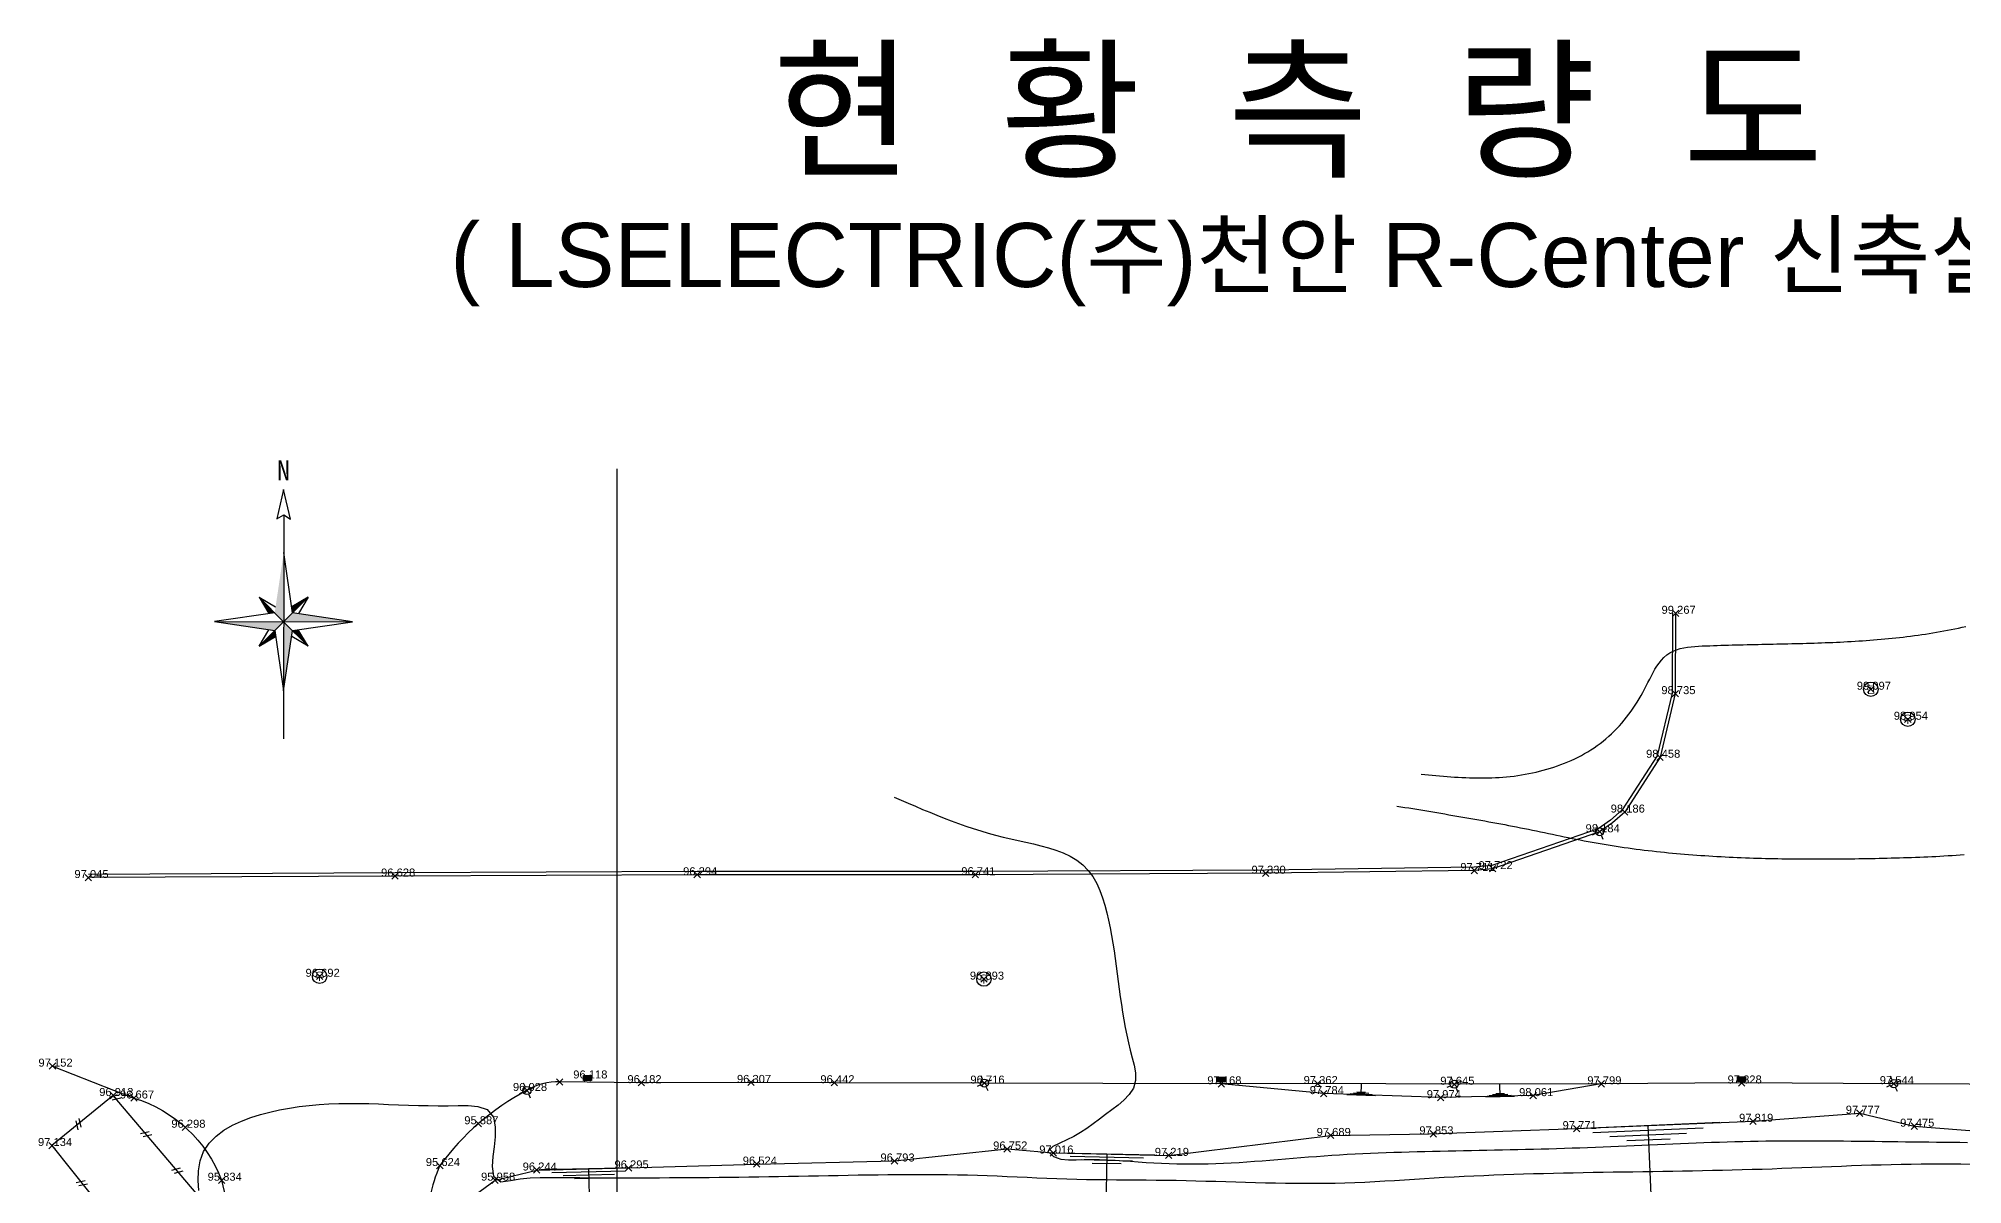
# Model space of a CAD drawing. Header units: millimetres. Extents: x 215151 to 215617, y 463010 to 463219.
# Drawn here: x 215163.9 to 215284.1, y 463147.7 to 463219.3 of the extents above; entities that cross this region are included whole.
import ezdxf
from ezdxf.enums import TextEntityAlignment as Align

# ---------------------------------------------------------------- set-up
doc = ezdxf.new("R2010")
doc.units = ezdxf.units.MM
doc.header["$MEASUREMENT"] = 0
doc.header["$PDMODE"] = 3
doc.header["$PDSIZE"] = 0.2
for name, color, linetype in [('1M(48)', 48, 'Continuous'), ('PTANNOTELE', 7, 'Continuous'), ('PTLAYER', 1, 'Continuous'), ('TEXT', 7, 'Continuous'), ('가로등(32)', 32, 'Continuous'), ('경계석(33)', 33, 'Continuous'), ('경사면(8)', 8, 'Continuous'), ('도각선(5)', 5, 'Continuous'), ('도시가스맨홀(50)', 50, 'Continuous'), ('빗물받이(5)', 5, 'Continuous'), ('아스팔트도로(1)', 1, 'Continuous'), ('우수맨홀(42)', 42, 'Continuous'), ('진북(8)', 8, 'Continuous'), ('콘크리트수로(5)', 5, 'Continuous'), ('한전맨홀(1)', 1, 'Continuous'), ('휀스(70)', 70, 'Continuous')]:
    doc.layers.add(name, color=color, linetype=linetype)
doc.styles.add('Arial_4', font='arial.ttf')
doc.styles.add('돋음체', font='')
doc.styles.get('돋음체').set_extended_font_data('DotumChe')

# ---------------------------------------------------------------- blocks, each defined once
blk = doc.blocks.new('진북')
at = {"layer": '진북(8)'}
for p, q in [((350.17, 814.3), (349.84, 812.78)), ((350.54, 812.77), (350.17, 814.3)), ((349.84, 812.78), (350.19, 812.98)), ((350.19, 812.98), (350.18, 801.33)), ((350.19, 812.98), (350.54, 812.77)), ((350.65, 807.89), (350.19, 811.02)), ((348.91, 808.7), (350.18, 807.42)), ((348.91, 808.7), (349.41, 807.85)), ((348.91, 808.7), (349.76, 808.19)), ((351.46, 808.7), (350.18, 807.42)), ((351.46, 808.7), (350.61, 808.19)), ((351.46, 808.7), (350.96, 807.85)), ((349.72, 807.89), (346.58, 807.43)), ((353.78, 807.42), (350.65, 807.89)), ((346.58, 807.43), (349.72, 806.96)), ((346.58, 807.43), (353.78, 807.42)), ((348.91, 806.15), (350.18, 807.42)), ((348.91, 806.15), (349.41, 807)), ((348.91, 806.15), (349.76, 806.65)), ((349.72, 806.96), (350.18, 803.82)), ((351.46, 806.15), (350.18, 807.42)), ((350.18, 803.82), (350.65, 806.96)), ((351.46, 806.15), (350.61, 806.65)), ((350.65, 806.96), (353.78, 807.42)), ((351.46, 806.15), (350.95, 807))]:
    blk.add_line(p, q, dxfattribs=at)
at = {"layer": '진북(8)', "color": 4}
for points in [[(350.19, 811.02), (349.72, 807.89), (350.18, 807.42)], [(348.91, 808.7), (349.41, 807.85), (349.72, 807.89)], [(351.46, 808.7), (350.61, 808.19), (350.65, 807.89)], [(353.78, 807.42), (350.65, 807.89), (350.18, 807.42)], [(346.58, 807.43), (349.72, 806.96), (350.18, 807.42)], [(348.91, 806.15), (349.76, 806.65), (349.72, 806.96)], [(350.18, 803.82), (350.65, 806.96), (350.18, 807.42)], [(351.46, 806.15), (350.95, 807), (350.65, 806.96)]]:
    blk.add_solid(points, dxfattribs=at)
at = {"layer": '진북(8)', "style": '돋음체'}
blk.add_text('N', height=1.05, dxfattribs=at).set_placement((350.18, 814.78), align=Align.CENTER)
blk = doc.blocks.new('P')
at = {"layer": '휀스(70)', "linetype": 'Continuous'}
for points in [[(-0.25, -0.25), (0, 0.25)], [(0, -0.25), (0.25, 0.25)]]:
    blk.add_lwpolyline(points, dxfattribs=at)
blk = doc.blocks.new('F')
at = {"layer": '가로등(32)'}
for p, q in [((-0.19, 0.42), (-0.35, 0.77)), ((0.42, 0.19), (0.77, 0.35)), ((-0.42, -0.19), (-0.77, -0.35)), ((0.19, -0.42), (0.35, -0.77))]:
    blk.add_line(p, q, dxfattribs=at)
blk.add_circle((0, 0), 0.42, dxfattribs=at)
blk = doc.blocks.new('w')
at = {"layer": '우수맨홀(42)'}
blk.add_circle((0, 0), 0.75, dxfattribs=at)
at = {"layer": '우수맨홀(42)', "style": '돋음체'}
blk.add_text('우', height=0.8, dxfattribs=at).set_placement((0, 0), align=Align.MIDDLE)
blk = doc.blocks.new('e-')
at = {"layer": '한전맨홀(1)'}
blk.add_circle((0, 0), 0.75, dxfattribs=at)
at = {"layer": '한전맨홀(1)', "style": '돋음체'}
blk.add_text('한', height=0.8, rotation=0.4266, dxfattribs=at).set_placement((0, 0), align=Align.MIDDLE)
blk = doc.blocks.new('W1')
at = {"layer": '빗물받이(5)'}
h = blk.add_hatch(dxfattribs=at)
h.set_pattern_fill('ANSI31', color=256, scale=0.02, style=0)
h.set_pattern_definition([(45, (-178.083926, -134.613974), (-0.04490128, 0.04490128), [])])
h.paths.add_polyline_path([(0.26, 0.15), (-0.24, 0.15), (-0.24, -0.15), (0.26, -0.15)])
blk.add_lwpolyline([(-0.24, 0.15), (0.26, 0.15), (0.26, -0.15), (-0.24, -0.15), (-0.24, 0.15)], dxfattribs=at)

msp = doc.modelspace()

# ---------------------------------------------------------------- linework, layer by layer
at = {"layer": '1M(48)'}
for points, elevation in [([(215250.24937, 463173.30948), (215250.48118, 463173.28761), (215250.48118, 463173.28761), (215250.713, 463173.2659), (215250.713, 463173.2659), (215250.94486, 463173.24453), (215250.94486, 463173.24453), (215251.17676, 463173.22366), (215251.17676, 463173.22366), (215251.40871, 463173.20346), (215251.40871, 463173.20346), (215251.64074, 463173.18409), (215251.64074, 463173.18409), (215251.87285, 463173.16573), (215251.87285, 463173.16573), (215252.10506, 463173.14854), (215252.10506, 463173.14854), (215252.33735, 463173.13269), (215252.33735, 463173.13269), (215252.56975, 463173.11835), (215252.56975, 463173.11835), (215252.80224, 463173.10569), (215252.80224, 463173.10569), (215253.03482, 463173.09487), (215253.03482, 463173.09487), (215253.26749, 463173.08606), (215253.26749, 463173.08606), (215253.50023, 463173.07943), (215253.50023, 463173.07943), (215253.73303, 463173.07514), (215253.73303, 463173.07514), (215253.96585, 463173.07336), (215253.96585, 463173.07336), (215254.19869, 463173.07425), (215254.19869, 463173.07425), (215254.43149, 463173.07797), (215254.43149, 463173.07797), (215254.66423, 463173.08468), (215254.66423, 463173.08468), (215254.89686, 463173.09452), (215254.89686, 463173.09452), (215255.12932, 463173.10764), (215255.12932, 463173.10764), (215255.36156, 463173.12419), (215255.36156, 463173.12419), (215255.59353, 463173.14431), (215255.59353, 463173.14431), (215255.82515, 463173.16807), (215255.82515, 463173.16807), (215256.05636, 463173.19551), (215256.05636, 463173.19551), (215256.2871, 463173.22667), (215256.2871, 463173.22667), (215256.5173, 463173.26158), (215256.5173, 463173.26158), (215256.74689, 463173.30028), (215256.74689, 463173.30028), (215256.97581, 463173.34281), (215256.97581, 463173.34281), (215257.20397, 463173.38922), (215257.20397, 463173.38922), (215257.43129, 463173.43958), (215257.43129, 463173.43958), (215257.65769, 463173.49393), (215257.65769, 463173.49393), (215257.88308, 463173.55234), (215257.88308, 463173.55234), (215258.10736, 463173.61487), (215258.10736, 463173.61487), (215258.33043, 463173.68159), (215258.33043, 463173.68159), (215258.55218, 463173.75256), (215258.55218, 463173.75256), (215258.7725, 463173.82788), (215258.7725, 463173.82788), (215258.99126, 463173.9076), (215258.99126, 463173.9076), (215259.20833, 463173.99181), (215259.20833, 463173.99181), (215259.42358, 463174.08058), (215259.42358, 463174.08058), (215259.63685, 463174.17399), (215259.63685, 463174.17399), (215259.84799, 463174.27213), (215259.84799, 463174.27213), (215260.05683, 463174.37506), (215260.05683, 463174.37506), (215260.2632, 463174.48286), (215260.2632, 463174.48286), (215260.46692, 463174.59561), (215260.46692, 463174.59561), (215260.66778, 463174.71336), (215260.66778, 463174.71336), (215260.86558, 463174.83618), (215260.86558, 463174.83618), (215261.0601, 463174.96412), (215261.0601, 463174.96412), (215261.25116, 463175.0972), (215261.25116, 463175.0972), (215261.43859, 463175.23532), (215261.43859, 463175.23532), (215261.62229, 463175.37837), (215261.62229, 463175.37837), (215261.80214, 463175.52624), (215261.80214, 463175.52624), (215261.97804, 463175.67878), (215261.97804, 463175.67878), (215262.1499, 463175.83586), (215262.1499, 463175.83586), (215262.31765, 463175.99732), (215262.31765, 463175.99732), (215262.48122, 463176.16301), (215262.48122, 463176.16301), (215262.64056, 463176.33278), (215262.64056, 463176.33278), (215262.79563, 463176.50645), (215262.79563, 463176.50645), (215262.9464, 463176.68387), (215262.9464, 463176.68387), (215263.09285, 463176.86487), (215263.09285, 463176.86487), (215263.23498, 463177.04929), (215263.23498, 463177.04929), (215263.37279, 463177.23696), (215263.37279, 463177.23696), (215263.50629, 463177.42771), (215263.50629, 463177.42771), (215263.6355, 463177.6214), (215263.6355, 463177.6214), (215263.76045, 463177.81787), (215263.76045, 463177.81787), (215263.88117, 463178.01695), (215263.88117, 463178.01695), (215263.99771, 463178.21852), (215263.99771, 463178.21852), (215264.11011, 463178.42242), (215264.11011, 463178.42242), (215264.21853, 463178.62847), (215264.21853, 463178.62847), (215264.32403, 463178.83603), (215264.32403, 463178.83603), (215264.42826, 463179.04424), (215264.42826, 463179.04424), (215264.53282, 463179.25228), (215264.53282, 463179.25228), (215264.63938, 463179.4593), (215264.63938, 463179.4593), (215264.74967, 463179.66435), (215264.74967, 463179.66435), (215264.86554, 463179.8663), (215264.86554, 463179.8663), (215264.98903, 463180.06367), (215264.98903, 463180.06367), (215265.12231, 463180.25455), (215265.12231, 463180.25455), (215265.26763, 463180.4364), (215265.26763, 463180.4364), (215265.42715, 463180.6059), (215265.42715, 463180.6059), (215265.6025, 463180.75891), (215265.6025, 463180.75891), (215265.7942, 463180.89081), (215265.7942, 463180.89081), (215266.00021, 463180.99904), (215266.00021, 463180.99904), (215266.21635, 463181.08539), (215266.21635, 463181.08539), (215266.43913, 463181.15287), (215266.43913, 463181.15287), (215266.6661, 463181.20466), (215266.6661, 463181.20466), (215266.89561, 463181.24374), (215266.89561, 463181.24374), (215267.12661, 463181.27277), (215267.12661, 463181.27277), (215267.35846, 463181.29407), (215267.35846, 463181.29407), (215267.59078, 463181.30965), (215267.59078, 463181.30965), (215267.82332, 463181.32136), (215267.82332, 463181.32136), (215268.05596, 463181.33087), (215268.05596, 463181.33087), (215268.28863, 463181.33961), (215268.28863, 463181.33961), (215268.52132, 463181.34791), (215268.52132, 463181.34791), (215268.75402, 463181.3558), (215268.75402, 463181.3558), (215268.98674, 463181.3633), (215268.98674, 463181.3633), (215269.21947, 463181.37044), (215269.21947, 463181.37044), (215269.4522, 463181.37723), (215269.4522, 463181.37723), (215269.68495, 463181.38371), (215269.68495, 463181.38371), (215269.9177, 463181.3899), (215269.9177, 463181.3899), (215270.15046, 463181.39583), (215270.15046, 463181.39583), (215270.38323, 463181.40152), (215270.38323, 463181.40152), (215270.616, 463181.407), (215270.616, 463181.407), (215270.84878, 463181.4123), (215270.84878, 463181.4123), (215271.08156, 463181.41745), (215271.08156, 463181.41745), (215271.31434, 463181.42248), (215271.31434, 463181.42248), (215271.54712, 463181.42741), (215271.54712, 463181.42741), (215271.77991, 463181.43228), (215271.77991, 463181.43228), (215272.0127, 463181.43712), (215272.0127, 463181.43712), (215272.24548, 463181.44196), (215272.24548, 463181.44196), (215272.47827, 463181.44683), (215272.47827, 463181.44683), (215272.71105, 463181.45177), (215272.71105, 463181.45177), (215272.94383, 463181.4568), (215272.94383, 463181.4568), (215273.17661, 463181.46197), (215273.17661, 463181.46197), (215273.40939, 463181.4673), (215273.40939, 463181.4673), (215273.64216, 463181.47283), (215273.64216, 463181.47283), (215273.87492, 463181.47859), (215273.87492, 463181.47859), (215274.10768, 463181.48463), (215274.10768, 463181.48463), (215274.34043, 463181.49096), (215274.34043, 463181.49096), (215274.57317, 463181.49764), (215274.57317, 463181.49764), (215274.8059, 463181.50469), (215274.8059, 463181.50469), (215275.03861, 463181.51215), (215275.03861, 463181.51215), (215275.27131, 463181.52006), (215275.27131, 463181.52006), (215275.504, 463181.52846), (215275.504, 463181.52846), (215275.73666, 463181.53738), (215275.73666, 463181.53738), (215275.9693, 463181.54685), (215275.9693, 463181.54685), (215276.20192, 463181.55692), (215276.20192, 463181.55692), (215276.43451, 463181.56761), (215276.43451, 463181.56761), (215276.66707, 463181.57898), (215276.66707, 463181.57898), (215276.89959, 463181.59105), (215276.89959, 463181.59105), (215277.13207, 463181.60385), (215277.13207, 463181.60385), (215277.36451, 463181.61744), (215277.36451, 463181.61744), (215277.5969, 463181.63183), (215277.5969, 463181.63183), (215277.82923, 463181.64708), (215277.82923, 463181.64708), (215278.06151, 463181.66321), (215278.06151, 463181.66321), (215278.29372, 463181.68025), (215278.29372, 463181.68025), (215278.52585, 463181.69825), (215278.52585, 463181.69825), (215278.75791, 463181.71723), (215278.75791, 463181.71723), (215278.98989, 463181.73723), (215278.98989, 463181.73723), (215279.22177, 463181.75829), (215279.22177, 463181.75829), (215279.45354, 463181.78043), (215279.45354, 463181.78043), (215279.68521, 463181.80369), (215279.68521, 463181.80369), (215279.91676, 463181.82809), (215279.91676, 463181.82809), (215280.14819, 463181.85367), (215280.14819, 463181.85367), (215280.37947, 463181.88046), (215280.37947, 463181.88046), (215280.61061, 463181.90848), (215280.61061, 463181.90848), (215280.8416, 463181.93776), (215280.8416, 463181.93776), (215281.07246, 463181.96834), (215281.07246, 463181.96834), (215281.30311, 463182.00023), (215281.30311, 463182.00023), (215281.53356, 463182.03345), (215281.53356, 463182.03345), (215281.76381, 463182.06804), (215281.76381, 463182.06804), (215281.99385, 463182.104), (215281.99385, 463182.104), (215282.22367, 463182.14137), (215282.22367, 463182.14137), (215282.45325, 463182.18017), (215282.45325, 463182.18017), (215282.68258, 463182.22041), (215282.68258, 463182.22041), (215282.91165, 463182.2621), (215282.91165, 463182.2621), (215283.14045, 463182.30527), (215283.14045, 463182.30527), (215283.36896, 463182.34993), (215283.36896, 463182.34993), (215283.59717, 463182.3961), (215283.59717, 463182.3961), (215283.82507, 463182.44378), (215283.82507, 463182.44378), (215284.05265, 463182.49298), (215284.05265, 463182.49298), (215284.27988, 463182.54372)], 99), ([(215217.31335, 463171.88076), (215217.75756, 463171.6868), (215217.75756, 463171.6868), (215218.20212, 463171.49361), (215218.20212, 463171.49361), (215218.64734, 463171.30198), (215218.64734, 463171.30198), (215219.09356, 463171.11266), (215219.09356, 463171.11266), (215219.54107, 463170.92642), (215219.54107, 463170.92642), (215219.99014, 463170.74399), (215219.99014, 463170.74399), (215220.44103, 463170.5661), (215220.44103, 463170.5661), (215220.89394, 463170.39343), (215220.89394, 463170.39343), (215221.34906, 463170.22665), (215221.34906, 463170.22665), (215221.80651, 463170.0664), (215221.80651, 463170.0664), (215222.2664, 463169.91326), (215222.2664, 463169.91326), (215222.72876, 463169.76779), (215222.72876, 463169.76779), (215223.19361, 463169.63046), (215223.19361, 463169.63046), (215223.6609, 463169.50174), (215223.6609, 463169.50174), (215224.13058, 463169.38199), (215224.13058, 463169.38199), (215224.60247, 463169.27124), (215224.60247, 463169.27124), (215225.07571, 463169.16637), (215225.07571, 463169.16637), (215225.54921, 463169.06268), (215225.54921, 463169.06268), (215226.02192, 463168.95551), (215226.02192, 463168.95551), (215226.49268, 463168.84005), (215226.49268, 463168.84005), (215226.95992, 463168.71112), (215226.95992, 463168.71112), (215227.42139, 463168.56295), (215227.42139, 463168.56295), (215227.87373, 463168.38901), (215227.87373, 463168.38901), (215228.31187, 463168.18202), (215228.31187, 463168.18202), (215228.72837, 463167.93453), (215228.72837, 463167.93453), (215229.11301, 463167.64013), (215229.11301, 463167.64013), (215229.45359, 463167.29585), (215229.45359, 463167.29585), (215229.74063, 463166.90574), (215229.74063, 463166.90574), (215229.97817, 463166.48348), (215229.97817, 463166.48348), (215230.17529, 463166.0408), (215230.17529, 463166.0408), (215230.34073, 463165.58526), (215230.34073, 463165.58526), (215230.48213, 463165.12167), (215230.48213, 463165.12167), (215230.60612, 463164.6531), (215230.60612, 463164.6531), (215230.71784, 463164.18144), (215230.71784, 463164.18144), (215230.81891, 463163.70739), (215230.81891, 463163.70739), (215230.9103, 463163.23137), (215230.9103, 463163.23137), (215230.99316, 463162.7538), (215230.99316, 463162.7538), (215231.06877, 463162.27502), (215231.06877, 463162.27502), (215231.13853, 463161.79535), (215231.13853, 463161.79535), (215231.20392, 463161.31507), (215231.20392, 463161.31507), (215231.26652, 463160.83442), (215231.26652, 463160.83442), (215231.3279, 463160.35361), (215231.3279, 463160.35361), (215231.38968, 463159.87285), (215231.38968, 463159.87285), (215231.45343, 463159.39235), (215231.45343, 463159.39235), (215231.52071, 463158.91233), (215231.52071, 463158.91233), (215231.59299, 463158.43305), (215231.59299, 463158.43305), (215231.67165, 463157.95477), (215231.67165, 463157.95477), (215231.75797, 463157.47782), (215231.75797, 463157.47782), (215231.85306, 463157.00254), (215231.85306, 463157.00254), (215231.95793, 463156.52926), (215231.95793, 463156.52926), (215232.07338, 463156.05851), (215232.07338, 463156.05851), (215232.19942, 463155.59047), (215232.19942, 463155.59047), (215232.32165, 463155.12145), (215232.32165, 463155.12145), (215232.40814, 463154.64479), (215232.40814, 463154.64479), (215232.41253, 463154.16118), (215232.41253, 463154.16118), (215232.27734, 463153.69806), (215232.27734, 463153.69806), (215232.0155, 463153.29145), (215232.0155, 463153.29145), (215231.68332, 463152.93899), (215231.68332, 463152.93899), (215231.31482, 463152.62428), (215231.31482, 463152.62428), (215230.92844, 463152.33164), (215230.92844, 463152.33164), (215230.53654, 463152.04639), (215230.53654, 463152.04639), (215230.14897, 463151.75532), (215230.14897, 463151.75532), (215229.76303, 463151.46209), (215229.76303, 463151.46209), (215229.37035, 463151.178), (215229.37035, 463151.178), (215228.96448, 463150.91309), (215228.96448, 463150.91309), (215228.544, 463150.67209), (215228.544, 463150.67209), (215228.11094, 463150.45448), (215228.11094, 463150.45448), (215227.66839, 463150.25678), (215227.66839, 463150.25678), (215227.22823, 463150.05412), (215227.22823, 463150.05412), (215226.9156, 463149.72125), (215226.9156, 463149.72125), (215227.2808, 463149.42132), (215227.2808, 463149.42132), (215227.73757, 463149.26211), (215227.73757, 463149.26211), (215228.21789, 463149.20283), (215228.21789, 463149.20283), (215228.70241, 463149.21074), (215228.70241, 463149.21074), (215229.18685, 463149.22671), (215229.18685, 463149.22671), (215229.67155, 463149.22955), (215229.67155, 463149.22955), (215230.15619, 463149.22138), (215230.15619, 463149.22138), (215230.6406, 463149.20437), (215230.6406, 463149.20437), (215231.12473, 463149.18056), (215231.12473, 463149.18056), (215231.60859, 463149.15185), (215231.60859, 463149.15185), (215232.09227, 463149.12006), (215232.09227, 463149.12006), (215232.57586, 463149.08694), (215232.57586, 463149.08694), (215233.05947, 463149.05419), (215233.05947, 463149.05419), (215233.54321, 463149.0235), (215233.54321, 463149.0235), (215234.02718, 463148.99656), (215234.02718, 463148.99656), (215234.51141, 463148.97507), (215234.51141, 463148.97507), (215234.99591, 463148.96046), (215234.99591, 463148.96046), (215235.48056, 463148.95272), (215235.48056, 463148.95272), (215235.96527, 463148.95143), (215235.96527, 463148.95143), (215236.44996, 463148.95615), (215236.44996, 463148.95615), (215236.93456, 463148.96643), (215236.93456, 463148.96643), (215237.41903, 463148.9818), (215237.41903, 463148.9818), (215237.90333, 463149.00181), (215237.90333, 463149.00181), (215238.38745, 463149.02598), (215238.38745, 463149.02598), (215238.87136, 463149.05384), (215238.87136, 463149.05384), (215239.35508, 463149.08489), (215239.35508, 463149.08489), (215239.83862, 463149.11866), (215239.83862, 463149.11866), (215240.32199, 463149.15465), (215240.32199, 463149.15465), (215240.80524, 463149.19239), (215240.80524, 463149.19239), (215241.28838, 463149.23138), (215241.28838, 463149.23138), (215241.77147, 463149.27114), (215241.77147, 463149.27114), (215242.25453, 463149.31116), (215242.25453, 463149.31116), (215242.7376, 463149.35097), (215242.7376, 463149.35097), (215243.22074, 463149.39007), (215243.22074, 463149.39007), (215243.70397, 463149.42797), (215243.70397, 463149.42797), (215244.18733, 463149.46418), (215244.18733, 463149.46418), (215244.67085, 463149.49822), (215244.67085, 463149.49822), (215245.15455, 463149.52961), (215245.15455, 463149.52961), (215245.63842, 463149.55825), (215245.63842, 463149.55825), (215246.12244, 463149.58433), (215246.12244, 463149.58433), (215246.60657, 463149.60805), (215246.60657, 463149.60805), (215247.09081, 463149.62961), (215247.09081, 463149.62961), (215247.57513, 463149.64919), (215247.57513, 463149.64919), (215248.05952, 463149.66699), (215248.05952, 463149.66699), (215248.54396, 463149.68321), (215248.54396, 463149.68321), (215249.02845, 463149.69803), (215249.02845, 463149.69803), (215249.51298, 463149.71166), (215249.51298, 463149.71166), (215249.99753, 463149.72428), (215249.99753, 463149.72428), (215250.4821, 463149.73608), (215250.4821, 463149.73608), (215250.96669, 463149.74727), (215250.96669, 463149.74727), (215251.45129, 463149.75799), (215251.45129, 463149.75799), (215251.93589, 463149.76834), (215251.93589, 463149.76834), (215252.42051, 463149.77841), (215252.42051, 463149.77841), (215252.90512, 463149.78828), (215252.90512, 463149.78828), (215253.38974, 463149.79802), (215253.38974, 463149.79802), (215253.87436, 463149.80772), (215253.87436, 463149.80772), (215254.35898, 463149.81747), (215254.35898, 463149.81747), (215254.8436, 463149.82734), (215254.8436, 463149.82734), (215255.32821, 463149.83741), (215255.32821, 463149.83741), (215255.81281, 463149.84777), (215255.81281, 463149.84777), (215256.29741, 463149.85851), (215256.29741, 463149.85851), (215256.782, 463149.86969), (215256.782, 463149.86969), (215257.26657, 463149.88141), (215257.26657, 463149.88141), (215257.75113, 463149.89375), (215257.75113, 463149.89375), (215258.23567, 463149.90679), (215258.23567, 463149.90679), (215258.72019, 463149.9206), (215258.72019, 463149.9206), (215259.20469, 463149.93528), (215259.20469, 463149.93528), (215259.68915, 463149.9509), (215259.68915, 463149.9509), (215260.17358, 463149.96755), (215260.17358, 463149.96755), (215260.65798, 463149.9852), (215260.65798, 463149.9852), (215261.14234, 463150.00375), (215261.14234, 463150.00375), (215261.62667, 463150.02308), (215261.62667, 463150.02308), (215262.11097, 463150.04306), (215262.11097, 463150.04306), (215262.59526, 463150.06357), (215262.59526, 463150.06357), (215263.07952, 463150.08449), (215263.07952, 463150.08449), (215263.56377, 463150.1057), (215263.56377, 463150.1057), (215264.04802, 463150.12709), (215264.04802, 463150.12709), (215264.53226, 463150.14852), (215264.53226, 463150.14852), (215265.01651, 463150.16988), (215265.01651, 463150.16988), (215265.50076, 463150.19104), (215265.50076, 463150.19104), (215265.98503, 463150.21189), (215265.98503, 463150.21189), (215266.46932, 463150.23231), (215266.46932, 463150.23231), (215266.95363, 463150.25217), (215266.95363, 463150.25217), (215267.43796, 463150.27135), (215267.43796, 463150.27135), (215267.92233, 463150.28973), (215267.92233, 463150.28973), (215268.40673, 463150.30719), (215268.40673, 463150.30719), (215268.89117, 463150.3236), (215268.89117, 463150.3236), (215269.37565, 463150.33885), (215269.37565, 463150.33885), (215269.86017, 463150.3528), (215269.86017, 463150.3528), (215270.34472, 463150.36534), (215270.34472, 463150.36534), (215270.82931, 463150.37634), (215270.82931, 463150.37634), (215271.31394, 463150.38568), (215271.31394, 463150.38568), (215271.79859, 463150.39324), (215271.79859, 463150.39324), (215272.28328, 463150.39901), (215272.28328, 463150.39901), (215272.76798, 463150.4031), (215272.76798, 463150.4031), (215273.25268, 463150.40564), (215273.25268, 463150.40564), (215273.7374, 463150.40675), (215273.7374, 463150.40675), (215274.22212, 463150.40657), (215274.22212, 463150.40657), (215274.70683, 463150.4052), (215274.70683, 463150.4052), (215275.19154, 463150.40278), (215275.19154, 463150.40278), (215275.67625, 463150.39943), (215275.67625, 463150.39943), (215276.16094, 463150.39529), (215276.16094, 463150.39529), (215276.64564, 463150.39047), (215276.64564, 463150.39047), (215277.13032, 463150.38509), (215277.13032, 463150.38509), (215277.615, 463150.37929), (215277.615, 463150.37929), (215278.09968, 463150.3732), (215278.09968, 463150.3732), (215278.58436, 463150.36692), (215278.58436, 463150.36692), (215279.06903, 463150.36059), (215279.06903, 463150.36059), (215279.55371, 463150.35433), (215279.55371, 463150.35433), (215280.03839, 463150.34826), (215280.03839, 463150.34826), (215280.52307, 463150.34251), (215280.52307, 463150.34251), (215281.00776, 463150.33718), (215281.00776, 463150.33718), (215281.49245, 463150.33237), (215281.49245, 463150.33237), (215281.97714, 463150.32787), (215281.97714, 463150.32787), (215282.46184, 463150.32332), (215282.46184, 463150.32332), (215282.94653, 463150.31839), (215282.94653, 463150.31839), (215283.43122, 463150.31274), (215283.43122, 463150.31274), (215283.91589, 463150.30599), (215283.91589, 463150.30599), (215284.40054, 463150.29781)], 97), ([(215248.72966, 463171.32001), (215248.97971, 463171.27884), (215248.97971, 463171.27884), (215249.22976, 463171.23766), (215249.22976, 463171.23766), (215249.4798, 463171.19644), (215249.4798, 463171.19644), (215249.72984, 463171.15518), (215249.72984, 463171.15518), (215249.97986, 463171.11385), (215249.97986, 463171.11385), (215250.22987, 463171.07244), (215250.22987, 463171.07244), (215250.47987, 463171.03094), (215250.47987, 463171.03094), (215250.72984, 463170.98933), (215250.72984, 463170.98933), (215250.9798, 463170.94758), (215250.9798, 463170.94758), (215251.22973, 463170.9057), (215251.22973, 463170.9057), (215251.47963, 463170.86365), (215251.47963, 463170.86365), (215251.72951, 463170.82143), (215251.72951, 463170.82143), (215251.97935, 463170.77902), (215251.97935, 463170.77902), (215252.22916, 463170.73641), (215252.22916, 463170.73641), (215252.47893, 463170.69356), (215252.47893, 463170.69356), (215252.72865, 463170.65048), (215252.72865, 463170.65048), (215252.97834, 463170.60715), (215252.97834, 463170.60715), (215253.22798, 463170.56354), (215253.22798, 463170.56354), (215253.47756, 463170.51965), (215253.47756, 463170.51965), (215253.72709, 463170.47546), (215253.72709, 463170.47546), (215253.97657, 463170.43095), (215253.97657, 463170.43095), (215254.22599, 463170.3861), (215254.22599, 463170.3861), (215254.47534, 463170.3409), (215254.47534, 463170.3409), (215254.72463, 463170.29534), (215254.72463, 463170.29534), (215254.97384, 463170.24939), (215254.97384, 463170.24939), (215255.22299, 463170.20305), (215255.22299, 463170.20305), (215255.47205, 463170.1563), (215255.47205, 463170.1563), (215255.72104, 463170.10911), (215255.72104, 463170.10911), (215255.96994, 463170.06149), (215255.96994, 463170.06149), (215256.21875, 463170.0134), (215256.21875, 463170.0134), (215256.46747, 463169.96483), (215256.46747, 463169.96483), (215256.71609, 463169.91578), (215256.71609, 463169.91578), (215256.96462, 463169.86621), (215256.96462, 463169.86621), (215257.21303, 463169.81612), (215257.21303, 463169.81612), (215257.46134, 463169.7655), (215257.46134, 463169.7655), (215257.70954, 463169.71432), (215257.70954, 463169.71432), (215257.95762, 463169.66262), (215257.95762, 463169.66262), (215258.20563, 463169.61055), (215258.20563, 463169.61055), (215258.4536, 463169.55827), (215258.4536, 463169.55827), (215258.70155, 463169.50595), (215258.70155, 463169.50595), (215258.94953, 463169.45374), (215258.94953, 463169.45374), (215259.19757, 463169.40182), (215259.19757, 463169.40182), (215259.44571, 463169.35034), (215259.44571, 463169.35034), (215259.69396, 463169.29946), (215259.69396, 463169.29946), (215259.94238, 463169.24936), (215259.94238, 463169.24936), (215260.19098, 463169.2002), (215260.19098, 463169.2002), (215260.4398, 463169.15214), (215260.4398, 463169.15214), (215260.68885, 463169.10529), (215260.68885, 463169.10529), (215260.93812, 463169.05966), (215260.93812, 463169.05966), (215261.18761, 463169.01522), (215261.18761, 463169.01522), (215261.43731, 463168.97196), (215261.43731, 463168.97196), (215261.6872, 463168.92988), (215261.6872, 463168.92988), (215261.93729, 463168.88896), (215261.93729, 463168.88896), (215262.18757, 463168.84919), (215262.18757, 463168.84919), (215262.43802, 463168.81054), (215262.43802, 463168.81054), (215262.68864, 463168.77302), (215262.68864, 463168.77302), (215262.93943, 463168.7366), (215262.93943, 463168.7366), (215263.19037, 463168.70127), (215263.19037, 463168.70127), (215263.44146, 463168.66702), (215263.44146, 463168.66702), (215263.6927, 463168.63383), (215263.6927, 463168.63383), (215263.94407, 463168.60169), (215263.94407, 463168.60169), (215264.19557, 463168.57059), (215264.19557, 463168.57059), (215264.44719, 463168.54051), (215264.44719, 463168.54051), (215264.69893, 463168.51143), (215264.69893, 463168.51143), (215264.95079, 463168.48335), (215264.95079, 463168.48335), (215265.20275, 463168.45625), (215265.20275, 463168.45625), (215265.45482, 463168.43011), (215265.45482, 463168.43011), (215265.70698, 463168.40493), (215265.70698, 463168.40493), (215265.95923, 463168.38068), (215265.95923, 463168.38068), (215266.21157, 463168.35735), (215266.21157, 463168.35735), (215266.464, 463168.33493), (215266.464, 463168.33493), (215266.7165, 463168.3134), (215266.7165, 463168.3134), (215266.96907, 463168.29276), (215266.96907, 463168.29276), (215267.22171, 463168.27298), (215267.22171, 463168.27298), (215267.47442, 463168.25405), (215267.47442, 463168.25405), (215267.72719, 463168.23596), (215267.72719, 463168.23596), (215267.98002, 463168.21869), (215267.98002, 463168.21869), (215268.2329, 463168.20222), (215268.2329, 463168.20222), (215268.48583, 463168.18656), (215268.48583, 463168.18656), (215268.73881, 463168.17167), (215268.73881, 463168.17167), (215268.99183, 463168.15754), (215268.99183, 463168.15754), (215269.2449, 463168.14417), (215269.2449, 463168.14417), (215269.498, 463168.13154), (215269.498, 463168.13154), (215269.75113, 463168.11963), (215269.75113, 463168.11963), (215270.0043, 463168.10842), (215270.0043, 463168.10842), (215270.2575, 463168.09792), (215270.2575, 463168.09792), (215270.51073, 463168.08809), (215270.51073, 463168.08809), (215270.76398, 463168.07893), (215270.76398, 463168.07893), (215271.01725, 463168.07042), (215271.01725, 463168.07042), (215271.27054, 463168.06255), (215271.27054, 463168.06255), (215271.52386, 463168.05531), (215271.52386, 463168.05531), (215271.77719, 463168.04867), (215271.77719, 463168.04867), (215272.03053, 463168.04263), (215272.03053, 463168.04263), (215272.28389, 463168.03718), (215272.28389, 463168.03718), (215272.53726, 463168.03229), (215272.53726, 463168.03229), (215272.79064, 463168.02796), (215272.79064, 463168.02796), (215273.04403, 463168.02417), (215273.04403, 463168.02417), (215273.29742, 463168.0209), (215273.29742, 463168.0209), (215273.55082, 463168.01815), (215273.55082, 463168.01815), (215273.80423, 463168.0159), (215273.80423, 463168.0159), (215274.05764, 463168.01413), (215274.05764, 463168.01413), (215274.31105, 463168.01284), (215274.31105, 463168.01284), (215274.56447, 463168.012), (215274.56447, 463168.012), (215274.81788, 463168.01161), (215274.81788, 463168.01161), (215275.0713, 463168.01165), (215275.0713, 463168.01165), (215275.32472, 463168.0121), (215275.32472, 463168.0121), (215275.57813, 463168.01296), (215275.57813, 463168.01296), (215275.83155, 463168.01421), (215275.83155, 463168.01421), (215276.08496, 463168.01583), (215276.08496, 463168.01583), (215276.33837, 463168.01782), (215276.33837, 463168.01782), (215276.59177, 463168.02015), (215276.59177, 463168.02015), (215276.84518, 463168.02282), (215276.84518, 463168.02282), (215277.09857, 463168.02581), (215277.09857, 463168.02581), (215277.35197, 463168.02911), (215277.35197, 463168.02911), (215277.60536, 463168.03271), (215277.60536, 463168.03271), (215277.85875, 463168.03658), (215277.85875, 463168.03658), (215278.11213, 463168.04072), (215278.11213, 463168.04072), (215278.36551, 463168.04511), (215278.36551, 463168.04511), (215278.61888, 463168.04978), (215278.61888, 463168.04978), (215278.87225, 463168.05475), (215278.87225, 463168.05475), (215279.12561, 463168.06006), (215279.12561, 463168.06006), (215279.37897, 463168.06574), (215279.37897, 463168.06574), (215279.63231, 463168.07183), (215279.63231, 463168.07183), (215279.88564, 463168.07835), (215279.88564, 463168.07835), (215280.13896, 463168.08535), (215280.13896, 463168.08535), (215280.39227, 463168.09286), (215280.39227, 463168.09286), (215280.64555, 463168.10091), (215280.64555, 463168.10091), (215280.89882, 463168.10954), (215280.89882, 463168.10954), (215281.15207, 463168.11878), (215281.15207, 463168.11878), (215281.4053, 463168.12866), (215281.4053, 463168.12866), (215281.65849, 463168.13922), (215281.65849, 463168.13922), (215281.91166, 463168.15049), (215281.91166, 463168.15049), (215282.16479, 463168.16251), (215282.16479, 463168.16251), (215282.41788, 463168.17531), (215282.41788, 463168.17531), (215282.67093, 463168.18893), (215282.67093, 463168.18893), (215282.92393, 463168.2034), (215282.92393, 463168.2034), (215283.17689, 463168.21875), (215283.17689, 463168.21875), (215283.42978, 463168.23502), (215283.42978, 463168.23502), (215283.68261, 463168.25224), (215283.68261, 463168.25224), (215283.93537, 463168.27044), (215283.93537, 463168.27044), (215284.18806, 463168.28967)], 98), ([(215173.87871, 463147.29276), (215173.83054, 463147.9117), (215173.83054, 463147.9117), (215173.84948, 463148.53205), (215173.84948, 463148.53205), (215173.95659, 463149.14308), (215173.95659, 463149.14308), (215174.17381, 463149.72372), (215174.17381, 463149.72372), (215174.51107, 463150.24371), (215174.51107, 463150.24371), (215174.94479, 463150.68707), (215174.94479, 463150.68707), (215175.44197, 463151.05844), (215175.44197, 463151.05844), (215175.9795, 463151.36894), (215175.9795, 463151.36894), (215176.54298, 463151.62968), (215176.54298, 463151.62968), (215177.12362, 463151.84977), (215177.12362, 463151.84977), (215177.71592, 463152.03622), (215177.71592, 463152.03622), (215178.31643, 463152.1944), (215178.31643, 463152.1944), (215178.92281, 463152.32837), (215178.92281, 463152.32837), (215179.53348, 463152.44123), (215179.53348, 463152.44123), (215180.14734, 463152.53521), (215180.14734, 463152.53521), (215180.76373, 463152.61081), (215180.76373, 463152.61081), (215181.38209, 463152.66813), (215181.38209, 463152.66813), (215182.00183, 463152.70779), (215182.00183, 463152.70779), (215182.62241, 463152.73099), (215182.62241, 463152.73099), (215183.24336, 463152.73954), (215183.24336, 463152.73954), (215183.86437, 463152.73576), (215183.86437, 463152.73576), (215184.48529, 463152.72233), (215184.48529, 463152.72233), (215185.10599, 463152.70218), (215185.10599, 463152.70218), (215185.72656, 463152.67824), (215185.72656, 463152.67824), (215186.34709, 463152.65336), (215186.34709, 463152.65336), (215186.96769, 463152.63009), (215186.96769, 463152.63009), (215187.58841, 463152.61066), (215187.58841, 463152.61066), (215188.20929, 463152.59695), (215188.20929, 463152.59695), (215188.83029, 463152.59039), (215188.83029, 463152.59039), (215189.45132, 463152.59211), (215189.45132, 463152.59211), (215190.07228, 463152.60213), (215190.07228, 463152.60213), (215190.69327, 463152.60219), (215190.69327, 463152.60219), (215191.31136, 463152.54741), (215191.31136, 463152.54741), (215191.89606, 463152.34896), (215191.89606, 463152.34896), (215192.28253, 463151.87835), (215192.28253, 463151.87835), (215192.39756, 463151.27063), (215192.39756, 463151.27063), (215192.38481, 463150.65015), (215192.38481, 463150.65015), (215192.3177, 463150.03282), (215192.3177, 463150.03282), (215192.23669, 463149.4171), (215192.23669, 463149.4171), (215192.199, 463148.79769), (215192.199, 463148.79769), (215192.27988, 463148.18345), (215192.27988, 463148.18345), (215192.7346, 463147.83931), (215192.7346, 463147.83931), (215193.35001, 463147.91063), (215193.35001, 463147.91063), (215193.96136, 463148.01928), (215193.96136, 463148.01928), (215194.579, 463148.0826), (215194.579, 463148.0826), (215195.1996, 463148.10341), (215195.1996, 463148.10341), (215195.82063, 463148.10289), (215195.82063, 463148.10289), (215196.44167, 463148.10078), (215196.44167, 463148.10078), (215197.0627, 463148.09884), (215197.0627, 463148.09884), (215197.68374, 463148.09712), (215197.68374, 463148.09712), (215198.30478, 463148.09565), (215198.30478, 463148.09565), (215198.92582, 463148.09449), (215198.92582, 463148.09449), (215199.54685, 463148.09367), (215199.54685, 463148.09367), (215200.1679, 463148.09323), (215200.1679, 463148.09323), (215200.78894, 463148.0932), (215200.78894, 463148.0932), (215201.40998, 463148.09364), (215201.40998, 463148.09364), (215202.03102, 463148.09457), (215202.03102, 463148.09457), (215202.65206, 463148.09603), (215202.65206, 463148.09603), (215203.27311, 463148.09806), (215203.27311, 463148.09806), (215203.89415, 463148.10071), (215203.89415, 463148.10071), (215204.51514, 463148.104), (215204.51514, 463148.104), (215205.13616, 463148.10799), (215205.13616, 463148.10799), (215205.75718, 463148.11272), (215205.75718, 463148.11272), (215206.3782, 463148.11822), (215206.3782, 463148.11822), (215206.9992, 463148.12456), (215206.9992, 463148.12456), (215207.6202, 463148.13177), (215207.6202, 463148.13177), (215208.24118, 463148.13992), (215208.24118, 463148.13992), (215208.86215, 463148.14905), (215208.86215, 463148.14905), (215209.48311, 463148.15916), (215209.48311, 463148.15916), (215210.10405, 463148.17009), (215210.10405, 463148.17009), (215210.72498, 463148.18165), (215210.72498, 463148.18165), (215211.3459, 463148.19365), (215211.3459, 463148.19365), (215211.96681, 463148.20588), (215211.96681, 463148.20588), (215212.58773, 463148.21814), (215212.58773, 463148.21814), (215213.20865, 463148.23024), (215213.20865, 463148.23024), (215213.82957, 463148.24196), (215213.82957, 463148.24196), (215214.45051, 463148.2531), (215214.45051, 463148.2531), (215215.07146, 463148.26345), (215215.07146, 463148.26345), (215215.69242, 463148.27278), (215215.69242, 463148.27278), (215216.31341, 463148.2809), (215216.31341, 463148.2809), (215216.9344, 463148.28759), (215216.9344, 463148.28759), (215217.55542, 463148.29262), (215217.55542, 463148.29262), (215218.17644, 463148.29579), (215218.17644, 463148.29579), (215218.79748, 463148.29689), (215218.79748, 463148.29689), (215219.41851, 463148.29569), (215219.41851, 463148.29569), (215220.03953, 463148.29199), (215220.03953, 463148.29199), (215220.66054, 463148.28559), (215220.66054, 463148.28559), (215221.28151, 463148.27626), (215221.28151, 463148.27626), (215221.90242, 463148.26382), (215221.90242, 463148.26382), (215222.52325, 463148.24805), (215222.52325, 463148.24805), (215223.14399, 463148.22877), (215223.14399, 463148.22877), (215223.7646, 463148.20579), (215223.7646, 463148.20579), (215224.38506, 463148.17906), (215224.38506, 463148.17906), (215225.0054, 463148.14967), (215225.0054, 463148.14967), (215225.62569, 463148.11921), (215225.62569, 463148.11921), (215226.24601, 463148.08924), (215226.24601, 463148.08924), (215226.86642, 463148.06132), (215226.86642, 463148.06132), (215227.48698, 463148.03703), (215227.48698, 463148.03703), (215228.1077, 463148.01734), (215228.1077, 463148.01734), (215228.72854, 463148.00181), (215228.72854, 463148.00181), (215229.34946, 463147.9898), (215229.34946, 463147.9898), (215229.97043, 463147.98063), (215229.97043, 463147.98063), (215230.59143, 463147.97365), (215230.59143, 463147.97365), (215231.21244, 463147.9682), (215231.21244, 463147.9682), (215231.83346, 463147.96361), (215231.83346, 463147.96361), (215232.45449, 463147.95924), (215232.45449, 463147.95924), (215233.07551, 463147.9544), (215233.07551, 463147.9544), (215233.69651, 463147.94845), (215233.69651, 463147.94845), (215234.3175, 463147.94073), (215234.3175, 463147.94073), (215234.93846, 463147.93057), (215234.93846, 463147.93057), (215235.55936, 463147.91776), (215235.55936, 463147.91776), (215236.18022, 463147.90274), (215236.18022, 463147.90274), (215236.80103, 463147.88606), (215236.80103, 463147.88606), (215237.42181, 463147.86824), (215237.42181, 463147.86824), (215238.04258, 463147.84981), (215238.04258, 463147.84981), (215238.66334, 463147.83129), (215238.66334, 463147.83129), (215239.28411, 463147.81322), (215239.28411, 463147.81322), (215239.90491, 463147.79613), (215239.90491, 463147.79613), (215240.52576, 463147.78053), (215240.52576, 463147.78053), (215241.14664, 463147.76696), (215241.14664, 463147.76696), (215241.76758, 463147.75596), (215241.76758, 463147.75596), (215242.38857, 463147.74804), (215242.38857, 463147.74804), (215243.00959, 463147.74375), (215243.00959, 463147.74375), (215243.63063, 463147.74362), (215243.63063, 463147.74362), (215244.25165, 463147.74817), (215244.25165, 463147.74817), (215244.8726, 463147.75795), (215244.8726, 463147.75795), (215245.49345, 463147.77347), (215245.49345, 463147.77347), (215246.11411, 463147.79505), (215246.11411, 463147.79505), (215246.73456, 463147.82202), (215246.73456, 463147.82202), (215247.3548, 463147.85343), (215247.3548, 463147.85343), (215247.97485, 463147.88833), (215247.97485, 463147.88833), (215248.59476, 463147.92578), (215248.59476, 463147.92578), (215249.21457, 463147.96482), (215249.21457, 463147.96482), (215249.83434, 463148.00453), (215249.83434, 463148.00453), (215250.45412, 463148.04394), (215250.45412, 463148.04394), (215251.07398, 463148.08213), (215251.07398, 463148.08213), (215251.69397, 463148.1182), (215251.69397, 463148.1182), (215252.3141, 463148.15185), (215252.3141, 463148.15185), (215252.93434, 463148.18319), (215252.93434, 463148.18319), (215253.55469, 463148.21233), (215253.55469, 463148.21233), (215254.17514, 463148.23938), (215254.17514, 463148.23938), (215254.79567, 463148.26445), (215254.79567, 463148.26445), (215255.41628, 463148.28765), (215255.41628, 463148.28765), (215256.03694, 463148.30909), (215256.03694, 463148.30909), (215256.65766, 463148.32889), (215256.65766, 463148.32889), (215257.27843, 463148.34715), (215257.27843, 463148.34715), (215257.89924, 463148.364), (215257.89924, 463148.364), (215258.52009, 463148.37953), (215258.52009, 463148.37953), (215259.14096, 463148.39386), (215259.14096, 463148.39386), (215259.76185, 463148.40711), (215259.76185, 463148.40711), (215260.38277, 463148.41938), (215260.38277, 463148.41938), (215261.0037, 463148.43081), (215261.0037, 463148.43081), (215261.62465, 463148.44153), (215261.62465, 463148.44153), (215262.2456, 463148.4517), (215262.2456, 463148.4517), (215262.86656, 463148.46146), (215262.86656, 463148.46146), (215263.48753, 463148.47096), (215263.48753, 463148.47096), (215264.10849, 463148.48034), (215264.10849, 463148.48034), (215264.72946, 463148.48976), (215264.72946, 463148.48976), (215265.35042, 463148.49935), (215265.35042, 463148.49935), (215265.97138, 463148.50927), (215265.97138, 463148.50927), (215266.59233, 463148.51966), (215266.59233, 463148.51966), (215267.21327, 463148.53067), (215267.21327, 463148.53067), (215267.8342, 463148.54245), (215267.8342, 463148.54245), (215268.4551, 463148.55514), (215268.4551, 463148.55514), (215269.07599, 463148.5689), (215269.07599, 463148.5689), (215269.69685, 463148.58386), (215269.69685, 463148.58386), (215270.31767, 463148.60019), (215270.31767, 463148.60019), (215270.93845, 463148.61803), (215270.93845, 463148.61803), (215271.55918, 463148.63752), (215271.55918, 463148.63752), (215272.17986, 463148.65859), (215272.17986, 463148.65859), (215272.8005, 463148.68094), (215272.8005, 463148.68094), (215273.42109, 463148.70426), (215273.42109, 463148.70426), (215274.04167, 463148.72825), (215274.04167, 463148.72825), (215274.66223, 463148.7526), (215274.66223, 463148.7526), (215275.28278, 463148.777), (215275.28278, 463148.777), (215275.90335, 463148.80113), (215275.90335, 463148.80113), (215276.52394, 463148.8247), (215276.52394, 463148.8247), (215277.14456, 463148.84739), (215277.14456, 463148.84739), (215277.76522, 463148.8689), (215277.76522, 463148.8689), (215278.38594, 463148.88891), (215278.38594, 463148.88891), (215279.00671, 463148.90712), (215279.00671, 463148.90712), (215279.62753, 463148.92323), (215279.62753, 463148.92323), (215280.24842, 463148.93693), (215280.24842, 463148.93693), (215280.86935, 463148.94793), (215280.86935, 463148.94793), (215281.49034, 463148.95591), (215281.49034, 463148.95591), (215282.11136, 463148.96059), (215282.11136, 463148.96059), (215282.73239, 463148.96167), (215282.73239, 463148.96167), (215283.35342, 463148.95886), (215283.35342, 463148.95886), (215283.97442, 463148.95188), (215283.97442, 463148.95188), (215284.59535, 463148.94044)], 96)]:
    msp.add_lwpolyline(points, dxfattribs=dict(at, elevation=elevation))
at = {"layer": 'PTLAYER'}
for p in [(215266.15083, 463183.3625, 99.26652), (215266.13629, 463178.34258, 98.7349), (215278.35284, 463178.61658, 99.09705), (215280.66425, 463176.74173, 98.95411), (215265.18642, 463174.36729, 98.45812), (215262.97228, 463170.94129, 98.18612), (215261.40271, 463169.71035, 98.18404), (215166.97349, 463166.85032, 97.04478), (215186.13585, 463166.9447, 96.62849), (215205.01024, 463167.02441, 96.29385), (215222.39286, 463167.02865, 96.74097), (215240.52982, 463167.11903, 97.32997), (215253.57564, 463167.28889, 97.71148), (215254.71371, 463167.40499, 97.72222), (215181.4177, 463160.68029, 96.69189), (215222.92987, 463160.50303, 96.8934), (215164.72589, 463155.06638, 97.15216), (215194.37566, 463153.54368, 96.02789), (215196.42029, 463154.0767, 96.09085), (215198.14484, 463154.32742, 96.11839), (215201.52893, 463154.03235, 96.18222), (215208.37483, 463154.04786, 96.30739), (215213.58513, 463154.02763, 96.44197), (215222.9605, 463154.00434, 96.71598), (215237.76564, 463153.95904, 97.1683), (215243.7843, 463153.97788, 97.36173), (215252.32326, 463153.93337, 97.6446), (215261.51094, 463153.96123, 97.79857), (215270.2776, 463154.0134, 97.82828), (215279.78634, 463153.96967, 97.54383), (215168.52353, 463153.23031, 96.9126), (215169.81877, 463153.07372, 96.66743), (215244.16437, 463153.34749, 97.7836), (215251.47536, 463153.0959, 97.97409), (215257.2509, 463153.22145, 98.06104), (215173.02785, 463151.24709, 96.29841), (215191.33546, 463151.46517, 95.88708), (215259.96594, 463151.15937, 97.77099), (215270.99601, 463151.6215, 97.81897), (215277.66122, 463152.12798, 97.77696), (215281.06295, 463151.31329, 97.47522), (215164.69549, 463150.10387, 97.13398), (215224.38381, 463149.8898, 96.75208), (215244.59632, 463150.73506, 97.68939), (215251.01472, 463150.83461, 97.85263), (215188.93357, 463148.8537, 95.62358), (215200.72309, 463148.70495, 96.29501), (215208.7348, 463148.94441, 96.52392), (215217.34255, 463149.13866, 96.79346), (215227.26597, 463149.6387, 97.01568), (215234.48339, 463149.4901, 97.21908), (215175.29741, 463147.93679, 95.83362), (215192.38392, 463147.94047, 95.95761), (215194.98317, 463148.5734, 96.24367)]:
    msp.add_point(p, dxfattribs=at)
at = {"layer": '경계석(33)'}
for points in [[(215265.95083, 463183.36308), (215265.93636, 463178.36643), (215264.99985, 463174.44708), (215262.81968, 463171.07364), (215262.08114, 463170.43145), (215261.31084, 463169.89023), (215254.67041, 463167.60161), (215253.56416, 463167.48876), (215240.52802, 463167.31903), (215222.39233, 463167.22865), (215205.0098, 463167.22441), (215186.13501, 463167.14469), (215166.97251, 463167.05031)], [(215266.15083, 463183.3625), (215266.13629, 463178.34258), (215265.18642, 463174.36729), (215262.97228, 463170.94129), (215262.20457, 463170.27374), (215261.40271, 463169.71035), (215254.71371, 463167.40499), (215253.57564, 463167.28889), (215240.52982, 463167.11903), (215222.39286, 463167.02865), (215205.01024, 463167.02441), (215186.13585, 463166.9447), (215166.97349, 463166.85032)]]:
    msp.add_lwpolyline(points, dxfattribs=at)
at = {"layer": '경사면(8)'}
for p, q in [((215246.50443, 463153.26696), (215246.5284, 463153.96358)), ((215255.18849, 463153.17662), (215255.17185, 463153.94201)), ((215245.60496, 463153.29791), (215247.4039, 463153.23601)), ((215245.8169, 463153.35065), (215247.19609, 463153.30319)), ((215246.02884, 463153.4034), (215246.98827, 463153.37038)), ((215246.02884, 463153.4034), (215246.98827, 463153.37038)), ((215246.24078, 463153.45614), (215246.78046, 463153.43757)), ((215254.2887, 463153.15706), (215256.08827, 463153.19618)), ((215254.49734, 463153.22161), (215255.87702, 463153.2516)), ((215254.70599, 463153.28616), (215255.66576, 463153.30702)), ((215254.70599, 463153.28616), (215255.66576, 463153.30702)), ((215254.91464, 463153.35071), (215255.45451, 463153.36244)), ((215268.91478, 463151.5343), (215259.92267, 463151.15755)), ((215264.41872, 463151.34593), (215264.66103, 463145.56271)), ((215267.87826, 463151.19061), (215260.9843, 463150.90177)), ((215266.84173, 463150.84692), (215262.04594, 463150.64599)), ((215266.84173, 463150.84692), (215262.04594, 463150.64599)), ((215265.80521, 463150.50323), (215263.10758, 463150.3902)), ((215233.61325, 463149.50802), (215227.61452, 463149.63153)), ((215232.90928, 463149.32247), (215228.31025, 463149.41716)), ((215232.20531, 463149.13692), (215229.00599, 463149.20279)), ((215232.20531, 463149.13692), (215229.00599, 463149.20279)), ((215231.50134, 463148.95137), (215229.70172, 463148.98843)), ((215230.61388, 463149.56977), (215230.54264, 463146.10939)), ((215201.22992, 463148.71657), (215195.23149, 463148.57909)), ((215200.53469, 463148.50058), (215195.93589, 463148.39518)), ((215199.83945, 463148.2846), (215196.64029, 463148.21127)), ((215199.83945, 463148.2846), (215196.64029, 463148.21127)), ((215199.14422, 463148.06861), (215197.34469, 463148.02736)), ((215198.23071, 463148.64783), (215198.28798, 463146.14873))]:
    msp.add_line(p, q, dxfattribs=at)
for points in [[(215261.51094, 463153.96123), (215257.2509, 463153.22145), (215251.47536, 463153.0959), (215244.16437, 463153.34749), (215237.76564, 463153.95904)], [(215188.16116, 463144.84019), (215192.38392, 463147.94047), (215194.98317, 463148.5734), (215200.72309, 463148.70495), (215208.7348, 463148.94441), (215217.34255, 463149.13866), (215224.38381, 463149.8898), (215227.26597, 463149.6387), (215234.48339, 463149.4901), (215244.59632, 463150.73506), (215250.76044, 463150.83633), (215259.96594, 463151.15937), (215270.99601, 463151.6215), (215277.66122, 463152.12798), (215281.06295, 463151.31329), (215287.20174, 463150.82622), (215292.9116, 463149.77615), (215295.5395, 463149.95629), (215298.4982, 463146.74098), (215298.93915, 463143.53666), (215298.82063, 463137.88199), (215298.35723, 463131.99195), (215297.40276, 463131.26088)]]:
    msp.add_lwpolyline(points, dxfattribs=at)
at = {"layer": '도각선(5)'}
msp.add_lwpolyline([(215200, 463192.39482), (215200, 463009.76209)], dxfattribs=at)
at = {"layer": '아스팔트도로(1)'}
for points in [[(215164.72589, 463155.06638), (215169.81877, 463153.07372, -0.230100336), (215175.29741, 463147.93679), (215176.11442, 463144.42023), (215176.37467, 463140.75625), (215176.37467, 463133.17143), (215176.39686, 463121.83512), (215176.42763, 463099.42286), (215176.494, 463080.31168), (215176.5154, 463065.32677), (215176.56608, 463044.38105), (215176.56608, 463029.70018)], [(215289.20322, 463153.92496), (215279.78634, 463153.96967), (215270.2776, 463154.0134), (215261.51094, 463153.96123), (215252.32326, 463153.93337), (215243.7843, 463153.97788), (215237.76564, 463153.95904), (215222.9605, 463154.00434), (215213.58513, 463154.02763), (215208.37483, 463154.04786), (215201.52893, 463154.03235), (215196.42029, 463154.0767, 0.155462603), (215194.37566, 463153.54368)]]:
    msp.add_lwpolyline(points, format="xyb", dxfattribs=at)
for centre, radius, start, end in [((215202.03754, 463139.21169), 16.26907, 118.244615, 143.6540503), ((215197.19552, 463145.18259), 9.04085, 156.0424895, 182.1704024)]:
    msp.add_arc(centre, radius, start, end, dxfattribs=at)
at = {"layer": '휀스(70)'}
msp.add_lwpolyline([(215164.69549, 463150.10387), (215169.59512, 463143.94505), (215171.05589, 463139.15451), (215176.0585, 463140.42747), (215174.58209, 463145.47602), (215173.70562, 463147.12301), (215168.52353, 463153.23031), (215164.69549, 463150.10387)], dxfattribs=at)

# ---------------------------------------------------------------- block references
at = {"layer": '가로등(32)', "xscale": 0.6, "yscale": 0.6, "zscale": 0.6}
for p in [(215261.40271, 463169.71035), (215194.37566, 463153.54368), (215222.9605, 463154.00434), (215252.32326, 463153.93337), (215279.78634, 463153.96967)]:
    msp.add_blockref('F', p, dxfattribs=at)
at = {"layer": '도시가스맨홀(50)', "xscale": 0.6, "yscale": 0.6, "zscale": 0.6}
for name, p in [('e-', (215278.35284, 463178.61658)), ('w', (215280.66425, 463176.74173)), ('w', (215181.4177, 463160.68029)), ('w', (215222.92987, 463160.50303))]:
    msp.add_blockref(name, p, dxfattribs=at)
at = {"layer": '진북(8)', "xscale": 1.2, "yscale": 1.2, "zscale": 1.2}
msp.add_blockref('진북', (214758.94831, 462213.92994), dxfattribs=at)
at = {"layer": '콘크리트수로(5)'}
for p in [(215198.14484, 463154.32742), (215237.71797, 463154.22724), (215270.26333, 463154.2549)]:
    msp.add_blockref('W1', p, dxfattribs=at)
at = {"layer": '휀스(70)'}
for p, rotation in [((215168.63716, 463153.09639), 130.314892346962), ((215166.33602, 463151.44372), 219.2392221138443), ((215170.57812, 463150.80889), 130.314892346962), ((215172.51908, 463148.52139), 130.314892346962), ((215166.56319, 463147.75617), 308.5039205923801)]:
    msp.add_blockref('P', p, dxfattribs=dict(at, rotation=rotation))

# ---------------------------------------------------------------- texts
at = {"layer": 'PTANNOTELE', "style": 'Arial_4'}
for s, p in [('99.267', (215265.2742, 463183.33154)), ('99.097', (215277.47621, 463178.58561)), ('98.735', (215265.25966, 463178.31162)), ('98.954', (215279.78762, 463176.71077)), ('98.458', (215264.30978, 463174.33633)), ('98.186', (215262.09565, 463170.91033)), ('98.184', (215260.52607, 463169.67938)), ('97.045', (215166.09686, 463166.81935)), ('96.628', (215185.25922, 463166.91373)), ('96.294', (215204.13361, 463166.99345)), ('96.741', (215221.51622, 463166.99769)), ('97.330', (215239.65319, 463167.08807)), ('97.711', (215252.699, 463167.25793)), ('97.722', (215253.83708, 463167.37403)), ('96.692', (215180.54106, 463160.64932)), ('96.893', (215222.05324, 463160.47206)), ('97.152', (215163.84926, 463155.03542)), ('96.913', (215167.64689, 463153.19934)), ('96.028', (215193.49902, 463153.51272)), ('96.118', (215197.26821, 463154.29645)), ('96.182', (215200.6523, 463154.00139)), ('96.307', (215207.4982, 463154.0169)), ('96.442', (215212.7085, 463153.99667)), ('96.716', (215222.08387, 463153.97338)), ('97.168', (215236.88901, 463153.92808)), ('97.362', (215242.90767, 463153.94692)), ('97.784', (215243.28774, 463153.31652)), ('97.645', (215251.44662, 463153.90241)), ('98.061', (215256.37426, 463153.19049)), ('97.799', (215260.6343, 463153.93027)), ('97.828', (215269.40097, 463153.98243)), ('97.544', (215278.90971, 463153.93871)), ('96.667', (215168.94213, 463153.04276)), ('97.974', (215250.59873, 463153.06494)), ('97.777', (215276.78459, 463152.09702)), ('96.298', (215172.15122, 463151.21612)), ('95.887', (215190.45882, 463151.43421)), ('97.853', (215250.13809, 463150.80365)), ('97.771', (215259.08931, 463151.1284)), ('97.819', (215270.11938, 463151.59054)), ('97.475', (215280.18632, 463151.28233)), ('97.134', (215163.81885, 463150.07291)), ('96.752', (215223.50718, 463149.85884)), ('97.016', (215226.38934, 463149.60774)), ('97.689', (215243.71968, 463150.70409)), ('95.624', (215188.05694, 463148.82274)), ('96.244', (215194.10654, 463148.54243)), ('96.295', (215199.84646, 463148.67399)), ('96.524', (215207.85817, 463148.91345)), ('96.793', (215216.46591, 463149.1077)), ('97.219', (215233.60676, 463149.45914)), ('95.834', (215174.42078, 463147.90583)), ('95.958', (215191.50729, 463147.90951))]:
    msp.add_text(s, height=0.5, dxfattribs=at).set_placement(p)
at = {"layer": 'TEXT', "color": 4, "linetype": 'Continuous', "style": 'Arial_4'}
for s, height, p in [('현  황  측  량  도', 7, (215242.55139, 463211.31896)), ('( LSELECTRIC(주)천안 R-Center 신축설계 )', 4, (215242.55139, 463203.75162))]:
    msp.add_text(s, height=height, dxfattribs=at).set_placement(p, align=Align.CENTER)

doc.saveas('drawing.dxf')
